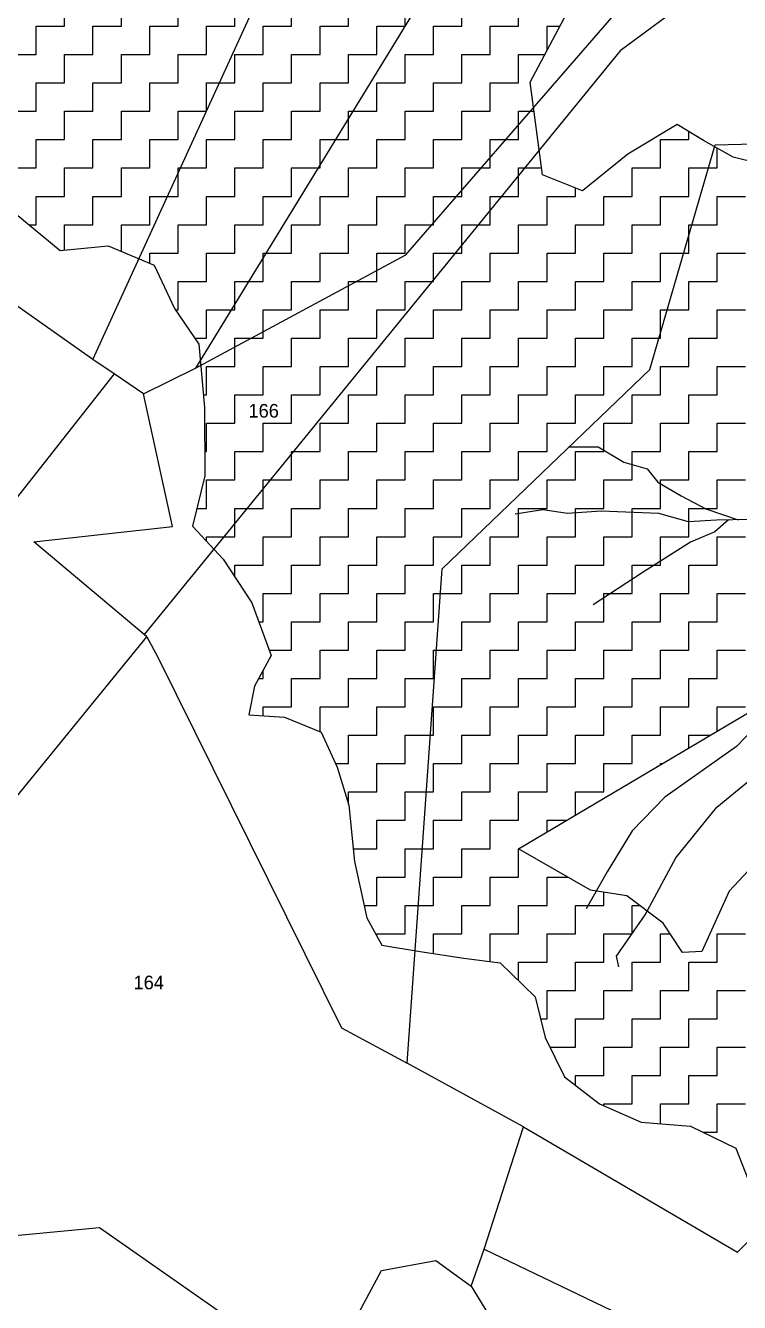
# Model space of a CAD drawing. Header units: metres. Extents: x 317022 to 318987, y 1871527 to 1873424.
# Drawn here: x 317716 to 317913.9, y 1872032.4 to 1872386.5 of the extents above; entities that cross this region are included whole.
import ezdxf

# ---------------------------------------------------------------- set-up
doc = ezdxf.new("R2010")
doc.units = ezdxf.units.M
for name, color, linetype in [('LINE_WATER', 4, 'Continuous'), ('POLY_HATCH', 12, 'Continuous'), ('POLY_PARCEL', 6, 'Continuous'), ('TEXT_PARCEL', 7, 'Continuous')]:
    doc.layers.add(name, color=color, linetype=linetype)
doc.styles.add('TEXT_MAP', font='')
doc.styles.get('TEXT_MAP').set_extended_font_data('Kruti Dev 050')

msp = doc.modelspace()

# ---------------------------------------------------------------- linework, layer by layer
at = {"layer": 'LINE_WATER'}
for p, q in [((317866.7, 1872269.72), (317874.74, 1872269.67)), ((317874.74, 1872269.67), (317881.84, 1872265.4)), ((317881.84, 1872265.4), (317888.33, 1872263.58)), ((317888.33, 1872263.58), (317891.27, 1872259.92)), ((317891.27, 1872259.92), (317897.76, 1872256.09)), ((317897.76, 1872256.09), (317904.58, 1872252.5)), ((317859.38, 1872252.22), (317851.68, 1872250.97)), ((317866.19, 1872251.21), (317859.38, 1872252.22)), ((317875.59, 1872251.82), (317866.19, 1872251.21)), ((317891.51, 1872251.21), (317875.59, 1872251.82)), ((317904.58, 1872252.5), (317913.49, 1872249.44)), ((317899.78, 1872248.84), (317891.51, 1872251.21)), ((317907.48, 1872249.36), (317899.78, 1872248.84)), ((317910.86, 1872249.4), (317907.08, 1872246.14)), ((317916.63, 1872249.48), (317907.48, 1872249.36)), ((317907.08, 1872246.14), (317900.3, 1872243.23)), ((317900.3, 1872243.23), (317887.2, 1872234.89)), ((317887.2, 1872234.89), (317873.37, 1872225.83)), ((317920.45, 1872194.23), (317913.05, 1872186.55)), ((317913.05, 1872186.55), (317893.21, 1872172.5)), ((317907.56, 1872169.8), (317921, 1872180.74)), ((317893.21, 1872172.5), (317884.1, 1872163.18)), ((317896.25, 1872155.71), (317907.56, 1872169.8)), ((317884.1, 1872163.18), (317877.18, 1872151.87)), ((317887.72, 1872139.87), (317896.25, 1872155.71)), ((317877.18, 1872151.87), (317871.36, 1872141.59)), ((317879.81, 1872128.46), (317887.72, 1872139.87)), ((317880.4, 1872125.46), (317879.81, 1872128.46))]:
    msp.add_line(p, q, dxfattribs=at)
at = {"layer": 'POLY_HATCH'}
for p, q in [((317855.83, 1872370.75), (317870.99, 1872399.25)), ((317859.29, 1872345.11), (317855.83, 1872370.75)), ((317896.65, 1872359.06), (317882.92, 1872350.83)), ((317903.93, 1872354.65), (317896.65, 1872359.06)), ((317912.16, 1872349.99), (317903.93, 1872354.65)), ((317882.92, 1872350.83), (317870.39, 1872340.69)), ((317919.2, 1872348.21), (317912.16, 1872349.99)), ((317870.39, 1872340.69), (317859.29, 1872345.11)), ((317713.34, 1872334.25), (317725.64, 1872324.12)), ((317725.64, 1872324.12), (317738.88, 1872325.43)), ((317738.88, 1872325.43), (317751.65, 1872320.06)), ((317751.65, 1872320.06), (317757.26, 1872308.02)), ((317757.26, 1872308.02), (317764.06, 1872298.12)), ((317764.06, 1872298.12), (317765.61, 1872280.59)), ((317765.61, 1872280.59), (317765.73, 1872261.62)), ((317852.68, 1872158.25), (318031.52, 1872264.28)), ((317765.73, 1872261.62), (317762.27, 1872247.67)), ((317762.27, 1872247.67), (317770.75, 1872238.49)), ((317770.75, 1872238.49), (317778.74, 1872226.44)), ((317778.74, 1872226.44), (317784.11, 1872211.77)), ((317784.11, 1872211.77), (317779.46, 1872203.31)), ((317779.46, 1872203.31), (317777.91, 1872195.32)), ((317777.91, 1872195.32), (317787.81, 1872194.72)), ((317787.81, 1872194.72), (317797.95, 1872190.55)), ((317797.95, 1872190.55), (317802.37, 1872180.89)), ((317802.37, 1872180.89), (317805.59, 1872170.27)), ((317805.59, 1872170.27), (317807.14, 1872154.65)), ((317872.57, 1872146.76), (317852.68, 1872158.25)), ((317920.45, 1872156.52), (317911, 1872146.45)), ((317807.14, 1872154.65), (317810.6, 1872139.03)), ((317882.65, 1872145.19), (317872.57, 1872146.76)), ((317911, 1872146.45), (317903.44, 1872129.76)), ((317892.73, 1872137.63), (317882.65, 1872145.19)), ((317810.6, 1872139.03), (317814.78, 1872131.51)), ((317898.08, 1872129.45), (317892.73, 1872137.63)), ((317814.78, 1872131.51), (317825.4, 1872129.72)), ((317825.4, 1872129.72), (317837.46, 1872127.93)), ((317837.46, 1872127.93), (317847.6, 1872126.62)), ((317903.44, 1872129.76), (317898.08, 1872129.45)), ((317847.6, 1872126.62), (317857.27, 1872117.2)), ((317857.27, 1872117.2), (317860.01, 1872105.87)), ((317860.01, 1872105.87), (317865.38, 1872095.02)), ((317865.38, 1872095.02), (317875.05, 1872087.51)), ((317875.05, 1872087.51), (317886.62, 1872082.38)), ((317886.62, 1872082.38), (317900.35, 1872081.3)), ((317900.35, 1872081.3), (317912.88, 1872075.22)), ((317912.88, 1872075.22), (317917.05, 1872064.61))]:
    msp.add_line(p, q, dxfattribs=at)
at = {"layer": 'POLY_HATCH', "linetype": 'Continuous'}
for p, q in [((317726.85, 1872386.32), (317726.85, 1872394.19)), ((317742.58, 1872386.32), (317742.58, 1872394.19)), ((317758.3, 1872386.32), (317758.3, 1872394.19)), ((317774.03, 1872386.32), (317774.03, 1872394.19)), ((317789.76, 1872386.32), (317789.76, 1872394.19)), ((317805.49, 1872386.32), (317805.49, 1872394.19)), ((317821.22, 1872386.32), (317821.22, 1872394.19)), ((317836.95, 1872386.32), (317836.95, 1872394.19)), ((317852.68, 1872386.32), (317852.68, 1872394.19)), ((317718.98, 1872386.32), (317726.85, 1872386.32)), ((317718.98, 1872378.46), (317718.98, 1872386.32)), ((317734.71, 1872386.32), (317742.58, 1872386.32)), ((317734.71, 1872378.46), (317734.71, 1872386.32)), ((317750.44, 1872386.32), (317758.3, 1872386.32)), ((317750.44, 1872378.46), (317750.44, 1872386.32)), ((317766.17, 1872386.32), (317774.03, 1872386.32)), ((317766.17, 1872378.46), (317766.17, 1872386.32)), ((317781.9, 1872386.32), (317789.76, 1872386.32)), ((317781.9, 1872378.46), (317781.9, 1872386.32)), ((317797.63, 1872386.32), (317805.49, 1872386.32)), ((317797.63, 1872378.46), (317797.63, 1872386.32)), ((317813.36, 1872386.32), (317821.22, 1872386.32)), ((317813.36, 1872378.46), (317813.36, 1872386.32)), ((317829.09, 1872386.32), (317836.95, 1872386.32)), ((317829.09, 1872378.46), (317829.09, 1872386.32)), ((317844.81, 1872386.32), (317852.68, 1872386.32)), ((317844.81, 1872378.46), (317844.81, 1872386.32)), ((317860.54, 1872386.32), (317864.12, 1872386.32)), ((317860.54, 1872379.6), (317860.54, 1872386.32)), ((317711.12, 1872378.46), (317718.98, 1872378.46)), ((317726.85, 1872378.46), (317734.71, 1872378.46)), ((317726.85, 1872370.59), (317726.85, 1872378.46)), ((317742.58, 1872378.46), (317750.44, 1872378.46)), ((317742.58, 1872370.59), (317742.58, 1872378.46)), ((317758.3, 1872378.46), (317766.17, 1872378.46)), ((317758.3, 1872370.59), (317758.3, 1872378.46)), ((317774.03, 1872378.46), (317781.9, 1872378.46)), ((317774.03, 1872370.59), (317774.03, 1872378.46)), ((317789.76, 1872378.46), (317797.63, 1872378.46)), ((317789.76, 1872370.59), (317789.76, 1872378.46)), ((317805.49, 1872378.46), (317813.36, 1872378.46)), ((317805.49, 1872370.59), (317805.49, 1872378.46)), ((317821.22, 1872378.46), (317829.09, 1872378.46)), ((317821.22, 1872370.59), (317821.22, 1872378.46)), ((317836.95, 1872378.46), (317844.81, 1872378.46)), ((317836.95, 1872370.59), (317836.95, 1872378.46)), ((317852.68, 1872378.46), (317859.93, 1872378.46)), ((317852.68, 1872370.59), (317852.68, 1872378.46)), ((317718.98, 1872370.59), (317726.85, 1872370.59)), ((317718.98, 1872362.73), (317718.98, 1872370.59)), ((317734.71, 1872370.59), (317742.58, 1872370.59)), ((317734.71, 1872362.73), (317734.71, 1872370.59)), ((317750.44, 1872370.59), (317758.3, 1872370.59)), ((317750.44, 1872362.73), (317750.44, 1872370.59)), ((317766.17, 1872370.59), (317774.03, 1872370.59)), ((317766.17, 1872362.73), (317766.17, 1872370.59)), ((317781.9, 1872370.59), (317789.76, 1872370.59)), ((317781.9, 1872362.73), (317781.9, 1872370.59)), ((317797.63, 1872370.59), (317805.49, 1872370.59)), ((317797.63, 1872362.73), (317797.63, 1872370.59)), ((317813.36, 1872370.59), (317821.22, 1872370.59)), ((317813.36, 1872362.73), (317813.36, 1872370.59)), ((317829.09, 1872370.59), (317836.95, 1872370.59)), ((317829.09, 1872362.73), (317829.09, 1872370.59)), ((317844.81, 1872370.59), (317852.68, 1872370.59)), ((317844.81, 1872362.73), (317844.81, 1872370.59)), ((317711.12, 1872362.73), (317718.98, 1872362.73)), ((317726.85, 1872362.73), (317734.71, 1872362.73)), ((317726.85, 1872354.86), (317726.85, 1872362.73)), ((317742.58, 1872362.73), (317750.44, 1872362.73)), ((317742.58, 1872354.86), (317742.58, 1872362.73)), ((317758.3, 1872362.73), (317766.17, 1872362.73)), ((317758.3, 1872354.86), (317758.3, 1872362.73)), ((317774.03, 1872362.73), (317781.9, 1872362.73)), ((317774.03, 1872354.86), (317774.03, 1872362.73)), ((317789.76, 1872362.73), (317797.63, 1872362.73)), ((317789.76, 1872354.86), (317789.76, 1872362.73)), ((317805.49, 1872362.73), (317813.36, 1872362.73)), ((317805.49, 1872354.86), (317805.49, 1872362.73)), ((317821.22, 1872362.73), (317829.09, 1872362.73)), ((317821.22, 1872354.86), (317821.22, 1872362.73)), ((317836.95, 1872362.73), (317844.81, 1872362.73)), ((317836.95, 1872354.86), (317836.95, 1872362.73)), ((317852.68, 1872362.73), (317856.92, 1872362.73)), ((317852.68, 1872354.86), (317852.68, 1872362.73)), ((317718.98, 1872354.86), (317726.85, 1872354.86)), ((317718.98, 1872347), (317718.98, 1872354.86)), ((317734.71, 1872354.86), (317742.58, 1872354.86)), ((317734.71, 1872347), (317734.71, 1872354.86)), ((317750.44, 1872354.86), (317758.3, 1872354.86)), ((317750.44, 1872347), (317750.44, 1872354.86)), ((317766.17, 1872354.86), (317774.03, 1872354.86)), ((317766.17, 1872347), (317766.17, 1872354.86)), ((317781.9, 1872354.86), (317789.76, 1872354.86)), ((317781.9, 1872347), (317781.9, 1872354.86)), ((317797.63, 1872354.86), (317805.49, 1872354.86)), ((317797.63, 1872347), (317797.63, 1872354.86)), ((317813.36, 1872354.86), (317821.22, 1872354.86)), ((317813.36, 1872347), (317813.36, 1872354.86)), ((317829.09, 1872354.86), (317836.95, 1872354.86)), ((317829.09, 1872347), (317829.09, 1872354.86)), ((317844.81, 1872354.86), (317852.68, 1872354.86)), ((317844.81, 1872347), (317844.81, 1872354.86)), ((317892, 1872354.86), (317899.87, 1872354.86)), ((317892, 1872347), (317892, 1872354.86)), ((317899.87, 1872354.86), (317899.87, 1872357.11)), ((317907.73, 1872347), (317907.73, 1872352.5)), ((317711.12, 1872347), (317718.98, 1872347)), ((317726.85, 1872347), (317734.71, 1872347)), ((317726.85, 1872339.13), (317726.85, 1872347)), ((317742.58, 1872347), (317750.44, 1872347)), ((317742.58, 1872339.13), (317742.58, 1872347)), ((317758.3, 1872347), (317766.17, 1872347)), ((317758.3, 1872339.13), (317758.3, 1872347)), ((317774.03, 1872347), (317781.9, 1872347)), ((317774.03, 1872339.13), (317774.03, 1872347)), ((317789.76, 1872347), (317797.63, 1872347)), ((317789.76, 1872339.13), (317789.76, 1872347)), ((317805.49, 1872347), (317813.36, 1872347)), ((317805.49, 1872339.13), (317805.49, 1872347)), ((317821.22, 1872347), (317829.09, 1872347)), ((317821.22, 1872339.13), (317821.22, 1872347)), ((317836.95, 1872347), (317844.81, 1872347)), ((317836.95, 1872339.13), (317836.95, 1872347)), ((317852.68, 1872347), (317859.04, 1872347)), ((317852.68, 1872339.13), (317852.68, 1872347)), ((317884.14, 1872347), (317892, 1872347)), ((317884.14, 1872339.13), (317884.14, 1872347)), ((317899.87, 1872347), (317907.73, 1872347)), ((317899.87, 1872339.13), (317899.87, 1872347)), ((317868.41, 1872339.13), (317868.41, 1872341.48)), ((317718.98, 1872339.13), (317726.85, 1872339.13)), ((317718.98, 1872331.27), (317718.98, 1872339.13)), ((317734.71, 1872339.13), (317742.58, 1872339.13)), ((317734.71, 1872331.27), (317734.71, 1872339.13)), ((317750.44, 1872339.13), (317758.3, 1872339.13)), ((317750.44, 1872331.27), (317750.44, 1872339.13)), ((317766.17, 1872339.13), (317774.03, 1872339.13)), ((317766.17, 1872331.27), (317766.17, 1872339.13)), ((317781.9, 1872339.13), (317789.76, 1872339.13)), ((317781.9, 1872331.27), (317781.9, 1872339.13)), ((317797.63, 1872339.13), (317805.49, 1872339.13)), ((317797.63, 1872331.27), (317797.63, 1872339.13)), ((317813.36, 1872339.13), (317821.22, 1872339.13)), ((317813.36, 1872331.27), (317813.36, 1872339.13)), ((317829.09, 1872339.13), (317836.95, 1872339.13)), ((317829.09, 1872331.27), (317829.09, 1872339.13)), ((317844.81, 1872339.13), (317852.68, 1872339.13)), ((317844.81, 1872331.27), (317844.81, 1872339.13)), ((317860.54, 1872339.13), (317868.41, 1872339.13)), ((317860.54, 1872331.27), (317860.54, 1872339.13)), ((317876.27, 1872339.13), (317884.14, 1872339.13)), ((317876.27, 1872331.27), (317876.27, 1872339.13)), ((317892, 1872339.13), (317899.87, 1872339.13)), ((317892, 1872331.27), (317892, 1872339.13)), ((317907.73, 1872339.13), (317915.59, 1872339.13)), ((317907.73, 1872331.27), (317907.73, 1872339.13)), ((317716.96, 1872331.27), (317718.98, 1872331.27)), ((317726.85, 1872331.27), (317734.71, 1872331.27)), ((317726.85, 1872324.24), (317726.85, 1872331.27)), ((317742.58, 1872331.27), (317750.44, 1872331.27)), ((317742.58, 1872323.88), (317742.58, 1872331.27)), ((317758.3, 1872331.27), (317766.17, 1872331.27)), ((317758.3, 1872323.41), (317758.3, 1872331.27)), ((317774.03, 1872331.27), (317781.9, 1872331.27)), ((317774.03, 1872323.41), (317774.03, 1872331.27)), ((317789.76, 1872331.27), (317797.63, 1872331.27)), ((317789.76, 1872323.41), (317789.76, 1872331.27)), ((317805.49, 1872331.27), (317813.36, 1872331.27)), ((317805.49, 1872323.41), (317805.49, 1872331.27)), ((317821.22, 1872331.27), (317829.09, 1872331.27)), ((317821.22, 1872323.41), (317821.22, 1872331.27)), ((317836.95, 1872331.27), (317844.81, 1872331.27)), ((317836.95, 1872323.41), (317836.95, 1872331.27)), ((317852.68, 1872331.27), (317860.54, 1872331.27)), ((317852.68, 1872323.41), (317852.68, 1872331.27)), ((317868.41, 1872331.27), (317876.27, 1872331.27)), ((317868.41, 1872323.41), (317868.41, 1872331.27)), ((317884.14, 1872331.27), (317892, 1872331.27)), ((317884.14, 1872323.41), (317884.14, 1872331.27)), ((317899.87, 1872331.27), (317907.73, 1872331.27)), ((317899.87, 1872323.41), (317899.87, 1872331.27)), ((317750.44, 1872323.41), (317758.3, 1872323.41)), ((317750.44, 1872320.57), (317750.44, 1872323.41)), ((317766.17, 1872323.41), (317774.03, 1872323.41)), ((317766.17, 1872315.54), (317766.17, 1872323.41)), ((317781.9, 1872323.41), (317789.76, 1872323.41)), ((317781.9, 1872315.54), (317781.9, 1872323.41)), ((317797.63, 1872323.41), (317805.49, 1872323.41)), ((317797.63, 1872315.54), (317797.63, 1872323.41)), ((317813.36, 1872323.41), (317821.22, 1872323.41)), ((317813.36, 1872315.54), (317813.36, 1872323.41)), ((317829.09, 1872323.41), (317836.95, 1872323.41)), ((317829.09, 1872315.54), (317829.09, 1872323.41)), ((317844.81, 1872323.41), (317852.68, 1872323.41)), ((317844.81, 1872315.54), (317844.81, 1872323.41)), ((317860.54, 1872323.41), (317868.41, 1872323.41)), ((317860.54, 1872315.54), (317860.54, 1872323.41)), ((317876.27, 1872323.41), (317884.14, 1872323.41)), ((317876.27, 1872315.54), (317876.27, 1872323.41)), ((317892, 1872323.41), (317899.87, 1872323.41)), ((317892, 1872315.54), (317892, 1872323.41)), ((317907.73, 1872323.41), (317915.59, 1872323.41)), ((317907.73, 1872315.54), (317907.73, 1872323.41)), ((317758.3, 1872315.54), (317766.17, 1872315.54)), ((317758.3, 1872307.68), (317758.3, 1872315.54)), ((317774.03, 1872315.54), (317781.9, 1872315.54)), ((317774.03, 1872307.68), (317774.03, 1872315.54)), ((317789.76, 1872315.54), (317797.63, 1872315.54)), ((317789.76, 1872307.68), (317789.76, 1872315.54)), ((317805.49, 1872315.54), (317813.36, 1872315.54)), ((317805.49, 1872307.68), (317805.49, 1872315.54)), ((317821.22, 1872315.54), (317829.09, 1872315.54)), ((317821.22, 1872307.68), (317821.22, 1872315.54)), ((317836.95, 1872315.54), (317844.81, 1872315.54)), ((317836.95, 1872307.68), (317836.95, 1872315.54)), ((317852.68, 1872315.54), (317860.54, 1872315.54)), ((317852.68, 1872307.68), (317852.68, 1872315.54)), ((317868.41, 1872315.54), (317876.27, 1872315.54)), ((317868.41, 1872307.68), (317868.41, 1872315.54)), ((317884.14, 1872315.54), (317892, 1872315.54)), ((317884.14, 1872307.68), (317884.14, 1872315.54)), ((317899.87, 1872315.54), (317907.73, 1872315.54)), ((317899.87, 1872307.68), (317899.87, 1872315.54)), ((317757.49, 1872307.68), (317758.3, 1872307.68)), ((317766.17, 1872307.68), (317774.03, 1872307.68)), ((317766.17, 1872299.81), (317766.17, 1872307.68)), ((317781.9, 1872307.68), (317789.76, 1872307.68)), ((317781.9, 1872299.81), (317781.9, 1872307.68)), ((317797.63, 1872307.68), (317805.49, 1872307.68)), ((317797.63, 1872299.81), (317797.63, 1872307.68)), ((317813.36, 1872307.68), (317821.22, 1872307.68)), ((317813.36, 1872299.81), (317813.36, 1872307.68)), ((317829.09, 1872307.68), (317836.95, 1872307.68)), ((317829.09, 1872299.81), (317829.09, 1872307.68)), ((317844.81, 1872307.68), (317852.68, 1872307.68)), ((317844.81, 1872299.81), (317844.81, 1872307.68)), ((317860.54, 1872307.68), (317868.41, 1872307.68)), ((317860.54, 1872299.81), (317860.54, 1872307.68)), ((317876.27, 1872307.68), (317884.14, 1872307.68)), ((317876.27, 1872299.81), (317876.27, 1872307.68)), ((317892, 1872307.68), (317899.87, 1872307.68)), ((317892, 1872299.81), (317892, 1872307.68)), ((317907.73, 1872307.68), (317915.59, 1872307.68)), ((317907.73, 1872299.81), (317907.73, 1872307.68)), ((317762.9, 1872299.81), (317766.17, 1872299.81)), ((317774.03, 1872299.81), (317781.9, 1872299.81)), ((317774.03, 1872291.95), (317774.03, 1872299.81)), ((317789.76, 1872299.81), (317797.63, 1872299.81)), ((317789.76, 1872291.95), (317789.76, 1872299.81)), ((317805.49, 1872299.81), (317813.36, 1872299.81)), ((317805.49, 1872291.95), (317805.49, 1872299.81)), ((317821.22, 1872299.81), (317829.09, 1872299.81)), ((317821.22, 1872291.95), (317821.22, 1872299.81)), ((317836.95, 1872299.81), (317844.81, 1872299.81)), ((317836.95, 1872291.95), (317836.95, 1872299.81)), ((317852.68, 1872299.81), (317860.54, 1872299.81)), ((317852.68, 1872291.95), (317852.68, 1872299.81)), ((317868.41, 1872299.81), (317876.27, 1872299.81)), ((317868.41, 1872291.95), (317868.41, 1872299.81)), ((317884.14, 1872299.81), (317892, 1872299.81)), ((317884.14, 1872291.95), (317884.14, 1872299.81)), ((317899.87, 1872299.81), (317907.73, 1872299.81)), ((317899.87, 1872291.95), (317899.87, 1872299.81)), ((317766.17, 1872291.95), (317774.03, 1872291.95)), ((317766.17, 1872284.08), (317766.17, 1872291.95)), ((317781.9, 1872291.95), (317789.76, 1872291.95)), ((317781.9, 1872284.08), (317781.9, 1872291.95)), ((317797.63, 1872291.95), (317805.49, 1872291.95)), ((317797.63, 1872284.08), (317797.63, 1872291.95)), ((317813.36, 1872291.95), (317821.22, 1872291.95)), ((317813.36, 1872284.08), (317813.36, 1872291.95)), ((317829.09, 1872291.95), (317836.95, 1872291.95)), ((317829.09, 1872284.08), (317829.09, 1872291.95)), ((317844.81, 1872291.95), (317852.68, 1872291.95)), ((317844.81, 1872284.08), (317844.81, 1872291.95)), ((317860.54, 1872291.95), (317868.41, 1872291.95)), ((317860.54, 1872284.08), (317860.54, 1872291.95)), ((317876.27, 1872291.95), (317884.14, 1872291.95)), ((317876.27, 1872284.08), (317876.27, 1872291.95)), ((317892, 1872291.95), (317899.87, 1872291.95)), ((317892, 1872284.08), (317892, 1872291.95)), ((317907.73, 1872291.95), (317915.59, 1872291.95)), ((317907.73, 1872284.08), (317907.73, 1872291.95)), ((317765.3, 1872284.08), (317766.17, 1872284.08)), ((317774.03, 1872284.08), (317781.9, 1872284.08)), ((317774.03, 1872276.22), (317774.03, 1872284.08)), ((317789.76, 1872284.08), (317797.63, 1872284.08)), ((317789.76, 1872276.22), (317789.76, 1872284.08)), ((317805.49, 1872284.08), (317813.36, 1872284.08)), ((317805.49, 1872276.22), (317805.49, 1872284.08)), ((317821.22, 1872284.08), (317829.09, 1872284.08)), ((317821.22, 1872276.22), (317821.22, 1872284.08)), ((317836.95, 1872284.08), (317844.81, 1872284.08)), ((317836.95, 1872276.22), (317836.95, 1872284.08)), ((317852.68, 1872284.08), (317860.54, 1872284.08)), ((317852.68, 1872276.22), (317852.68, 1872284.08)), ((317868.41, 1872284.08), (317876.27, 1872284.08)), ((317868.41, 1872276.22), (317868.41, 1872284.08)), ((317884.14, 1872284.08), (317892, 1872284.08)), ((317884.14, 1872276.22), (317884.14, 1872284.08)), ((317899.87, 1872284.08), (317907.73, 1872284.08)), ((317899.87, 1872276.22), (317899.87, 1872284.08)), ((317766.17, 1872276.22), (317774.03, 1872276.22)), ((317766.17, 1872268.35), (317766.17, 1872276.22)), ((317781.9, 1872276.22), (317789.76, 1872276.22)), ((317781.9, 1872268.35), (317781.9, 1872276.22)), ((317797.63, 1872276.22), (317805.49, 1872276.22)), ((317797.63, 1872268.35), (317797.63, 1872276.22)), ((317813.36, 1872276.22), (317821.22, 1872276.22)), ((317813.36, 1872268.35), (317813.36, 1872276.22)), ((317829.09, 1872276.22), (317836.95, 1872276.22)), ((317829.09, 1872268.35), (317829.09, 1872276.22)), ((317844.81, 1872276.22), (317852.68, 1872276.22)), ((317844.81, 1872268.35), (317844.81, 1872276.22)), ((317860.54, 1872276.22), (317868.41, 1872276.22)), ((317860.54, 1872268.35), (317860.54, 1872276.22)), ((317876.27, 1872276.22), (317884.14, 1872276.22)), ((317876.27, 1872268.35), (317876.27, 1872276.22)), ((317892, 1872276.22), (317899.87, 1872276.22)), ((317892, 1872268.35), (317892, 1872276.22)), ((317907.73, 1872276.22), (317915.59, 1872276.22)), ((317907.73, 1872268.35), (317907.73, 1872276.22)), ((317765.69, 1872268.35), (317766.17, 1872268.35)), ((317774.03, 1872268.35), (317781.9, 1872268.35)), ((317774.03, 1872260.49), (317774.03, 1872268.35)), ((317789.76, 1872268.35), (317797.63, 1872268.35)), ((317789.76, 1872260.49), (317789.76, 1872268.35)), ((317805.49, 1872268.35), (317813.36, 1872268.35)), ((317805.49, 1872260.49), (317805.49, 1872268.35)), ((317821.22, 1872268.35), (317829.09, 1872268.35)), ((317821.22, 1872260.49), (317821.22, 1872268.35)), ((317836.95, 1872268.35), (317844.81, 1872268.35)), ((317836.95, 1872260.49), (317836.95, 1872268.35)), ((317852.68, 1872268.35), (317860.54, 1872268.35)), ((317852.68, 1872260.49), (317852.68, 1872268.35)), ((317868.41, 1872268.35), (317876.27, 1872268.35)), ((317868.41, 1872260.49), (317868.41, 1872268.35)), ((317884.14, 1872268.35), (317892, 1872268.35)), ((317884.14, 1872260.49), (317884.14, 1872268.35)), ((317899.87, 1872268.35), (317907.73, 1872268.35)), ((317899.87, 1872260.49), (317899.87, 1872268.35)), ((317766.17, 1872260.49), (317774.03, 1872260.49)), ((317766.17, 1872252.62), (317766.17, 1872260.49)), ((317781.9, 1872260.49), (317789.76, 1872260.49)), ((317781.9, 1872252.62), (317781.9, 1872260.49)), ((317797.63, 1872260.49), (317805.49, 1872260.49)), ((317797.63, 1872252.62), (317797.63, 1872260.49)), ((317813.36, 1872260.49), (317821.22, 1872260.49)), ((317813.36, 1872252.62), (317813.36, 1872260.49)), ((317829.09, 1872260.49), (317836.95, 1872260.49)), ((317829.09, 1872252.62), (317829.09, 1872260.49)), ((317844.81, 1872260.49), (317852.68, 1872260.49)), ((317844.81, 1872252.62), (317844.81, 1872260.49)), ((317860.54, 1872260.49), (317868.41, 1872260.49)), ((317860.54, 1872252.62), (317860.54, 1872260.49)), ((317876.27, 1872260.49), (317884.14, 1872260.49)), ((317876.27, 1872252.62), (317876.27, 1872260.49)), ((317892, 1872260.49), (317899.87, 1872260.49)), ((317892, 1872252.62), (317892, 1872260.49)), ((317907.73, 1872260.49), (317915.59, 1872260.49)), ((317907.73, 1872252.62), (317907.73, 1872260.49)), ((317763.5, 1872252.62), (317766.17, 1872252.62)), ((317774.03, 1872252.62), (317781.9, 1872252.62)), ((317774.03, 1872244.76), (317774.03, 1872252.62)), ((317789.76, 1872252.62), (317797.63, 1872252.62)), ((317789.76, 1872244.76), (317789.76, 1872252.62)), ((317805.49, 1872252.62), (317813.36, 1872252.62)), ((317805.49, 1872244.76), (317805.49, 1872252.62)), ((317821.22, 1872252.62), (317829.09, 1872252.62)), ((317821.22, 1872244.76), (317821.22, 1872252.62)), ((317836.95, 1872252.62), (317844.81, 1872252.62)), ((317836.95, 1872244.76), (317836.95, 1872252.62)), ((317852.68, 1872252.62), (317860.54, 1872252.62)), ((317852.68, 1872244.76), (317852.68, 1872252.62)), ((317868.41, 1872252.62), (317876.27, 1872252.62)), ((317868.41, 1872244.76), (317868.41, 1872252.62)), ((317884.14, 1872252.62), (317892, 1872252.62)), ((317884.14, 1872244.76), (317884.14, 1872252.62)), ((317899.87, 1872252.62), (317907.73, 1872252.62)), ((317899.87, 1872244.76), (317899.87, 1872252.62)), ((317766.17, 1872244.76), (317774.03, 1872244.76)), ((317766.17, 1872243.45), (317766.17, 1872244.76)), ((317781.9, 1872244.76), (317789.76, 1872244.76)), ((317781.9, 1872236.9), (317781.9, 1872244.76)), ((317797.63, 1872244.76), (317805.49, 1872244.76)), ((317797.63, 1872236.9), (317797.63, 1872244.76)), ((317813.36, 1872244.76), (317821.22, 1872244.76)), ((317813.36, 1872236.9), (317813.36, 1872244.76)), ((317829.09, 1872244.76), (317836.95, 1872244.76)), ((317829.09, 1872236.9), (317829.09, 1872244.76)), ((317844.81, 1872244.76), (317852.68, 1872244.76)), ((317844.81, 1872236.9), (317844.81, 1872244.76)), ((317860.54, 1872244.76), (317868.41, 1872244.76)), ((317860.54, 1872236.9), (317860.54, 1872244.76)), ((317876.27, 1872244.76), (317884.14, 1872244.76)), ((317876.27, 1872236.9), (317876.27, 1872244.76)), ((317892, 1872244.76), (317899.87, 1872244.76)), ((317892, 1872236.9), (317892, 1872244.76)), ((317907.73, 1872244.76), (317915.59, 1872244.76)), ((317907.73, 1872236.9), (317907.73, 1872244.76)), ((317774.03, 1872236.9), (317781.9, 1872236.9)), ((317774.03, 1872233.53), (317774.03, 1872236.9)), ((317789.76, 1872236.9), (317797.63, 1872236.9)), ((317789.76, 1872229.03), (317789.76, 1872236.9)), ((317805.49, 1872236.9), (317813.36, 1872236.9)), ((317805.49, 1872229.03), (317805.49, 1872236.9)), ((317821.22, 1872236.9), (317829.09, 1872236.9)), ((317821.22, 1872229.03), (317821.22, 1872236.9)), ((317836.95, 1872236.9), (317844.81, 1872236.9)), ((317836.95, 1872229.03), (317836.95, 1872236.9)), ((317852.68, 1872236.9), (317860.54, 1872236.9)), ((317852.68, 1872229.03), (317852.68, 1872236.9)), ((317868.41, 1872236.9), (317876.27, 1872236.9)), ((317868.41, 1872229.03), (317868.41, 1872236.9)), ((317884.14, 1872236.9), (317892, 1872236.9)), ((317884.14, 1872229.03), (317884.14, 1872236.9)), ((317899.87, 1872236.9), (317907.73, 1872236.9)), ((317899.87, 1872229.03), (317899.87, 1872236.9)), ((317781.9, 1872229.03), (317789.76, 1872229.03)), ((317781.9, 1872221.17), (317781.9, 1872229.03)), ((317797.63, 1872229.03), (317805.49, 1872229.03)), ((317797.63, 1872221.17), (317797.63, 1872229.03)), ((317813.36, 1872229.03), (317821.22, 1872229.03)), ((317813.36, 1872221.17), (317813.36, 1872229.03)), ((317829.09, 1872229.03), (317836.95, 1872229.03)), ((317829.09, 1872221.17), (317829.09, 1872229.03)), ((317844.81, 1872229.03), (317852.68, 1872229.03)), ((317844.81, 1872221.17), (317844.81, 1872229.03)), ((317860.54, 1872229.03), (317868.41, 1872229.03)), ((317860.54, 1872221.17), (317860.54, 1872229.03)), ((317876.27, 1872229.03), (317884.14, 1872229.03)), ((317876.27, 1872221.17), (317876.27, 1872229.03)), ((317892, 1872229.03), (317899.87, 1872229.03)), ((317892, 1872221.17), (317892, 1872229.03)), ((317907.73, 1872229.03), (317915.59, 1872229.03)), ((317907.73, 1872221.17), (317907.73, 1872229.03)), ((317780.67, 1872221.17), (317781.9, 1872221.17)), ((317789.76, 1872221.17), (317797.63, 1872221.17)), ((317789.76, 1872213.3), (317789.76, 1872221.17)), ((317805.49, 1872221.17), (317813.36, 1872221.17)), ((317805.49, 1872213.3), (317805.49, 1872221.17)), ((317821.22, 1872221.17), (317829.09, 1872221.17)), ((317821.22, 1872213.3), (317821.22, 1872221.17)), ((317836.95, 1872221.17), (317844.81, 1872221.17)), ((317836.95, 1872213.3), (317836.95, 1872221.17)), ((317852.68, 1872221.17), (317860.54, 1872221.17)), ((317852.68, 1872213.3), (317852.68, 1872221.17)), ((317868.41, 1872221.17), (317876.27, 1872221.17)), ((317868.41, 1872213.3), (317868.41, 1872221.17)), ((317884.14, 1872221.17), (317892, 1872221.17)), ((317884.14, 1872213.3), (317884.14, 1872221.17)), ((317899.87, 1872221.17), (317907.73, 1872221.17)), ((317899.87, 1872213.3), (317899.87, 1872221.17)), ((317783.55, 1872213.3), (317789.76, 1872213.3)), ((317797.63, 1872213.3), (317805.49, 1872213.3)), ((317797.63, 1872205.44), (317797.63, 1872213.3)), ((317813.36, 1872213.3), (317821.22, 1872213.3)), ((317813.36, 1872205.44), (317813.36, 1872213.3)), ((317829.09, 1872213.3), (317836.95, 1872213.3)), ((317829.09, 1872205.44), (317829.09, 1872213.3)), ((317844.81, 1872213.3), (317852.68, 1872213.3)), ((317844.81, 1872205.44), (317844.81, 1872213.3)), ((317860.54, 1872213.3), (317868.41, 1872213.3)), ((317860.54, 1872205.44), (317860.54, 1872213.3)), ((317876.27, 1872213.3), (317884.14, 1872213.3)), ((317876.27, 1872205.44), (317876.27, 1872213.3)), ((317892, 1872213.3), (317899.87, 1872213.3)), ((317892, 1872205.44), (317892, 1872213.3)), ((317907.73, 1872213.3), (317915.59, 1872213.3)), ((317907.73, 1872205.44), (317907.73, 1872213.3)), ((317781.9, 1872205.44), (317781.9, 1872207.75)), ((317780.63, 1872205.44), (317781.9, 1872205.44)), ((317789.76, 1872205.44), (317797.63, 1872205.44)), ((317789.76, 1872197.57), (317789.76, 1872205.44)), ((317805.49, 1872205.44), (317813.36, 1872205.44)), ((317805.49, 1872197.57), (317805.49, 1872205.44)), ((317821.22, 1872205.44), (317829.09, 1872205.44)), ((317821.22, 1872197.57), (317821.22, 1872205.44)), ((317836.95, 1872205.44), (317844.81, 1872205.44)), ((317836.95, 1872197.57), (317836.95, 1872205.44)), ((317852.68, 1872205.44), (317860.54, 1872205.44)), ((317852.68, 1872197.57), (317852.68, 1872205.44)), ((317868.41, 1872205.44), (317876.27, 1872205.44)), ((317868.41, 1872197.57), (317868.41, 1872205.44)), ((317884.14, 1872205.44), (317892, 1872205.44)), ((317884.14, 1872197.57), (317884.14, 1872205.44)), ((317899.87, 1872205.44), (317907.73, 1872205.44)), ((317899.87, 1872197.57), (317899.87, 1872205.44)), ((317781.9, 1872197.57), (317789.76, 1872197.57)), ((317781.9, 1872195.08), (317781.9, 1872197.57)), ((317797.63, 1872197.57), (317805.49, 1872197.57)), ((317797.63, 1872190.68), (317797.63, 1872197.57)), ((317813.36, 1872197.57), (317821.22, 1872197.57)), ((317813.36, 1872189.71), (317813.36, 1872197.57)), ((317829.09, 1872197.57), (317836.95, 1872197.57)), ((317829.09, 1872189.71), (317829.09, 1872197.57)), ((317844.81, 1872197.57), (317852.68, 1872197.57)), ((317844.81, 1872189.71), (317844.81, 1872197.57)), ((317860.54, 1872197.57), (317868.41, 1872197.57)), ((317860.54, 1872189.71), (317860.54, 1872197.57)), ((317876.27, 1872197.57), (317884.14, 1872197.57)), ((317876.27, 1872189.71), (317876.27, 1872197.57)), ((317892, 1872197.57), (317899.87, 1872197.57)), ((317892, 1872189.71), (317892, 1872197.57)), ((317907.73, 1872197.57), (317915.59, 1872197.57)), ((317907.73, 1872190.89), (317907.73, 1872197.57)), ((317805.49, 1872189.71), (317813.36, 1872189.71)), ((317805.49, 1872181.84), (317805.49, 1872189.71)), ((317821.22, 1872189.71), (317829.09, 1872189.71)), ((317821.22, 1872181.84), (317821.22, 1872189.71)), ((317836.95, 1872189.71), (317844.81, 1872189.71)), ((317836.95, 1872181.84), (317836.95, 1872189.71)), ((317852.68, 1872189.71), (317860.54, 1872189.71)), ((317852.68, 1872181.84), (317852.68, 1872189.71)), ((317868.41, 1872189.71), (317876.27, 1872189.71)), ((317868.41, 1872181.84), (317868.41, 1872189.71)), ((317884.14, 1872189.71), (317892, 1872189.71)), ((317884.14, 1872181.84), (317884.14, 1872189.71)), ((317899.87, 1872189.71), (317905.74, 1872189.71)), ((317899.87, 1872186.23), (317899.87, 1872189.71)), ((317801.93, 1872181.84), (317805.49, 1872181.84)), ((317813.36, 1872181.84), (317821.22, 1872181.84)), ((317813.36, 1872173.98), (317813.36, 1872181.84)), ((317829.09, 1872181.84), (317836.95, 1872181.84)), ((317829.09, 1872173.98), (317829.09, 1872181.84)), ((317844.81, 1872181.84), (317852.68, 1872181.84)), ((317844.81, 1872173.98), (317844.81, 1872181.84)), ((317860.54, 1872181.84), (317868.41, 1872181.84)), ((317860.54, 1872173.98), (317860.54, 1872181.84)), ((317876.27, 1872181.84), (317884.14, 1872181.84)), ((317876.27, 1872173.98), (317876.27, 1872181.84)), ((317892, 1872181.84), (317892.47, 1872181.84)), ((317892, 1872181.56), (317892, 1872181.84)), ((317805.49, 1872173.98), (317813.36, 1872173.98)), ((317805.49, 1872170.6), (317805.49, 1872173.98)), ((317821.22, 1872173.98), (317829.09, 1872173.98)), ((317821.22, 1872166.12), (317821.22, 1872173.98)), ((317836.95, 1872173.98), (317844.81, 1872173.98)), ((317836.95, 1872166.12), (317836.95, 1872173.98)), ((317852.68, 1872173.98), (317860.54, 1872173.98)), ((317852.68, 1872166.12), (317852.68, 1872173.98)), ((317868.41, 1872173.98), (317876.27, 1872173.98)), ((317868.41, 1872167.58), (317868.41, 1872173.98)), ((317813.36, 1872166.12), (317821.22, 1872166.12)), ((317813.36, 1872158.25), (317813.36, 1872166.12)), ((317829.09, 1872166.12), (317836.95, 1872166.12)), ((317829.09, 1872158.25), (317829.09, 1872166.12)), ((317844.81, 1872166.12), (317852.68, 1872166.12)), ((317844.81, 1872158.25), (317844.81, 1872166.12)), ((317860.54, 1872166.12), (317865.94, 1872166.12)), ((317860.54, 1872162.91), (317860.54, 1872166.12)), ((317806.79, 1872158.25), (317813.36, 1872158.25)), ((317821.22, 1872158.25), (317829.09, 1872158.25)), ((317821.22, 1872150.39), (317821.22, 1872158.25)), ((317836.95, 1872158.25), (317844.81, 1872158.25)), ((317836.95, 1872150.39), (317836.95, 1872158.25)), ((317852.68, 1872158.25), (317852.68, 1872158.25)), ((317852.68, 1872150.39), (317852.68, 1872158.25)), ((317813.36, 1872150.39), (317821.22, 1872150.39)), ((317813.36, 1872142.52), (317813.36, 1872150.39)), ((317829.09, 1872150.39), (317836.95, 1872150.39)), ((317829.09, 1872142.52), (317829.09, 1872150.39)), ((317844.81, 1872150.39), (317852.68, 1872150.39)), ((317844.81, 1872142.52), (317844.81, 1872150.39)), ((317860.54, 1872150.39), (317866.3, 1872150.39)), ((317860.54, 1872142.52), (317860.54, 1872150.39)), ((317876.27, 1872142.52), (317876.27, 1872146.18)), ((317809.83, 1872142.52), (317813.36, 1872142.52)), ((317821.22, 1872142.52), (317829.09, 1872142.52)), ((317821.22, 1872134.66), (317821.22, 1872142.52)), ((317836.95, 1872142.52), (317844.81, 1872142.52)), ((317836.95, 1872134.66), (317836.95, 1872142.52)), ((317852.68, 1872142.52), (317860.54, 1872142.52)), ((317852.68, 1872134.66), (317852.68, 1872142.52)), ((317868.41, 1872142.52), (317876.27, 1872142.52)), ((317868.41, 1872134.66), (317868.41, 1872142.52)), ((317884.14, 1872142.52), (317886.21, 1872142.52)), ((317884.14, 1872134.66), (317884.14, 1872142.52)), ((317813.36, 1872134.66), (317821.22, 1872134.66)), ((317813.36, 1872134.08), (317813.36, 1872134.66)), ((317829.09, 1872134.66), (317836.95, 1872134.66)), ((317829.09, 1872129.18), (317829.09, 1872134.66)), ((317844.81, 1872134.66), (317852.68, 1872134.66)), ((317844.81, 1872126.98), (317844.81, 1872134.66)), ((317860.54, 1872134.66), (317868.41, 1872134.66)), ((317860.54, 1872126.79), (317860.54, 1872134.66)), ((317876.27, 1872134.66), (317884.14, 1872134.66)), ((317876.27, 1872126.79), (317876.27, 1872134.66)), ((317892, 1872134.66), (317894.68, 1872134.66)), ((317892, 1872126.79), (317892, 1872134.66)), ((317907.73, 1872134.66), (317915.59, 1872134.66)), ((317907.73, 1872126.79), (317907.73, 1872134.66)), ((317852.68, 1872126.79), (317860.54, 1872126.79)), ((317852.68, 1872121.67), (317852.68, 1872126.79)), ((317868.41, 1872126.79), (317876.27, 1872126.79)), ((317868.41, 1872118.93), (317868.41, 1872126.79)), ((317884.14, 1872126.79), (317892, 1872126.79)), ((317884.14, 1872118.93), (317884.14, 1872126.79)), ((317899.87, 1872126.79), (317907.73, 1872126.79)), ((317899.87, 1872118.93), (317899.87, 1872126.79)), ((317860.54, 1872118.93), (317868.41, 1872118.93)), ((317860.54, 1872111.06), (317860.54, 1872118.93)), ((317876.27, 1872118.93), (317884.14, 1872118.93)), ((317876.27, 1872111.06), (317876.27, 1872118.93)), ((317892, 1872118.93), (317899.87, 1872118.93)), ((317892, 1872111.06), (317892, 1872118.93)), ((317907.73, 1872118.93), (317915.59, 1872118.93)), ((317907.73, 1872111.06), (317907.73, 1872118.93)), ((317858.75, 1872111.06), (317860.54, 1872111.06)), ((317868.41, 1872111.06), (317876.27, 1872111.06)), ((317868.41, 1872103.2), (317868.41, 1872111.06)), ((317884.14, 1872111.06), (317892, 1872111.06)), ((317884.14, 1872103.2), (317884.14, 1872111.06)), ((317899.87, 1872111.06), (317907.73, 1872111.06)), ((317899.87, 1872103.2), (317899.87, 1872111.06)), ((317861.33, 1872103.2), (317868.41, 1872103.2)), ((317876.27, 1872103.2), (317884.14, 1872103.2)), ((317876.27, 1872095.33), (317876.27, 1872103.2)), ((317892, 1872103.2), (317899.87, 1872103.2)), ((317892, 1872095.33), (317892, 1872103.2)), ((317907.73, 1872103.2), (317915.59, 1872103.2)), ((317907.73, 1872095.33), (317907.73, 1872103.2)), ((317868.41, 1872095.33), (317876.27, 1872095.33)), ((317868.41, 1872092.67), (317868.41, 1872095.33)), ((317884.14, 1872095.33), (317892, 1872095.33)), ((317884.14, 1872087.47), (317884.14, 1872095.33)), ((317899.87, 1872095.33), (317907.73, 1872095.33)), ((317899.87, 1872087.47), (317899.87, 1872095.33)), ((317876.27, 1872087.47), (317884.14, 1872087.47)), ((317876.27, 1872086.96), (317876.27, 1872087.47)), ((317892, 1872087.47), (317899.87, 1872087.47)), ((317892, 1872081.96), (317892, 1872087.47)), ((317907.73, 1872087.47), (317915.59, 1872087.47)), ((317907.73, 1872079.61), (317907.73, 1872087.47)), ((317903.85, 1872079.61), (317907.73, 1872079.61))]:
    msp.add_line(p, q, dxfattribs=at)
at = {"layer": 'POLY_PARCEL'}
for p, q in [((317858.66, 1872447.58), (317763.08, 1872291.49)), ((317734.67, 1872293.87), (317796.09, 1872428.35)), ((317821.41, 1872322.91), (317892.7, 1872405.11)), ((317906.66, 1872398.59), (317880.85, 1872379.44)), ((317880.85, 1872379.44), (317748.89, 1872217.6)), ((317734.67, 1872293.87), (317643.32, 1872358.53)), ((317888.99, 1872291.12), (317907.13, 1872353.44)), ((317907.13, 1872353.44), (317937.89, 1872354.14)), ((317763.08, 1872291.49), (317821.41, 1872322.91)), ((317740.57, 1872289.88), (317734.67, 1872293.87)), ((317748.75, 1872284.33), (317763.08, 1872291.49)), ((317831.45, 1872235.87), (317888.99, 1872291.12)), ((317740.57, 1872289.88), (317682.76, 1872216.5)), ((317748.75, 1872284.33), (317740.57, 1872289.88)), ((317756.78, 1872247.6), (317748.75, 1872284.33)), ((317718.32, 1872243.35), (317756.78, 1872247.6)), ((317748.89, 1872217.6), (317718.32, 1872243.35)), ((317821.76, 1872098.74), (317831.45, 1872235.87)), ((317567.88, 1871993.66), (317749.6, 1872217)), ((317749.6, 1872217), (317748.89, 1872217.6)), ((317749.6, 1872217), (317752.72, 1872211.36)), ((317752.72, 1872211.36), (317803.6, 1872108.58)), ((317913.32, 1872046.4), (317979.51, 1872113.01)), ((317803.6, 1872108.58), (317821.76, 1872098.74)), ((317854.04, 1872081.08), (317821.76, 1872098.74)), ((317843.08, 1872047.18), (317854.04, 1872081.08)), ((317854.04, 1872081.08), (317913.32, 1872046.4)), ((317686.85, 1872048.46), (317736.47, 1872053.23)), ((317736.47, 1872053.23), (317787.49, 1872017.57)), ((317839.56, 1872036.92), (317843.08, 1872047.18)), ((317843.08, 1872047.18), (317958.73, 1871991.82)), ((317814.63, 1872041.31), (317829.74, 1872044.07)), ((317829.74, 1872044.07), (317839.56, 1872036.92)), ((317804.77, 1872022.83), (317814.63, 1872041.31)), ((317839.56, 1872036.92), (317848.96, 1872021.51))]:
    msp.add_line(p, q, dxfattribs=at)

# ---------------------------------------------------------------- texts
at = {"layer": 'TEXT_PARCEL', "style": 'TEXT_MAP'}
for s, p in [('166', (317777.8, 1872277.78)), ('164', (317745.95, 1872119.26))]:
    msp.add_text(s, height=3.775, dxfattribs=at).set_placement(p)

doc.saveas('drawing.dxf')
